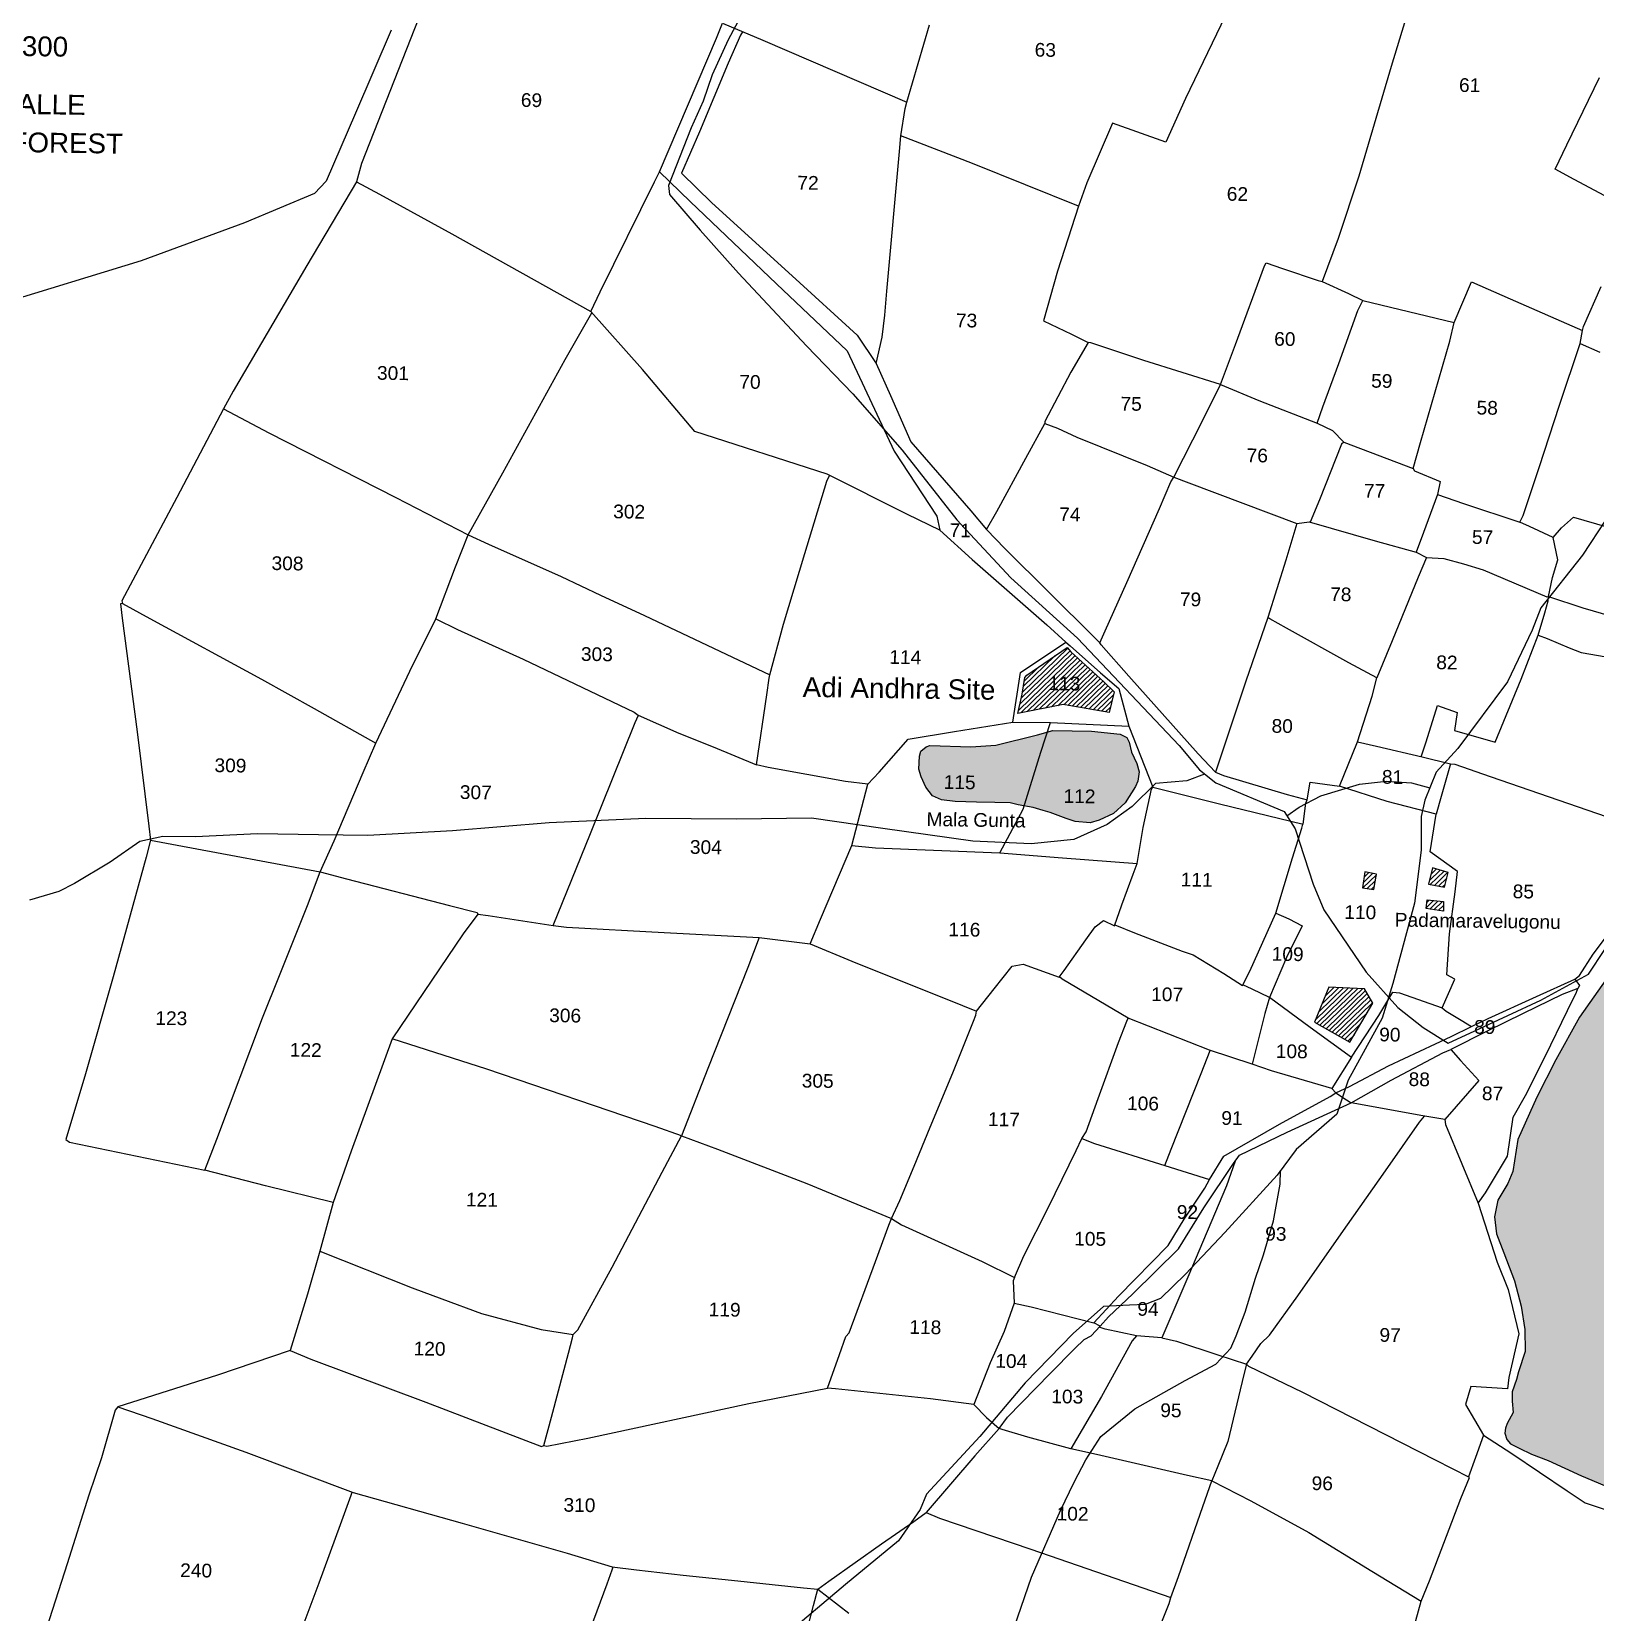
# Model space of a CAD drawing. Header units: inches. Extents: x 341797 to 347342, y 1572885 to 1580736.
# Drawn here: x 343011 to 344159, y 1575723 to 1576884 of the extents above; entities that cross this region are included whole.
import ezdxf

# ---------------------------------------------------------------- set-up
doc = ezdxf.new("R2010")
doc.units = ezdxf.units.IN
doc.header["$MEASUREMENT"] = 0
for name, color, linetype in [('PLAT NOS', 6, 'Continuous'), ('PLATS', 6, 'Continuous'), ('ROADS', 2, 'Continuous'), ('TANKS', 4, 'Continuous'), ('VILLAGES', 1, 'Continuous')]:
    doc.layers.add(name, color=color, linetype=linetype)
doc.styles.get("Standard").update_dxf_attribs({"font": 'arial.ttf'})

msp = doc.modelspace()

# ---------------------------------------------------------------- hatches: boundary and pattern name
at = {"layer": 'TANKS'}
h = msp.add_hatch(dxfattribs=at)
h.set_pattern_fill('DASH', color=256, scale=500, angle=-0.8636, style=0)
h.set_pattern_definition([(359.13639, (339641.336, 1571524.5794), (6.3931623, 6.203283), [6.298938, -6.298938])])
h.paths.add_polyline_path([(344147.4, 1576160.1), (344130.1, 1576128.9), (344116.2, 1576101.3), (344102.1, 1576070.4), (344098.4, 1576046.9), (344094.9, 1576038), (344087.4, 1576025.7), (344085, 1576013.4), (344086.4, 1576000.9), (344091.9, 1575987), (344099.7, 1575966.5), (344104.6, 1575947.9), (344107.4, 1575930.7), (344107.6, 1575914.6), (344102.7, 1575899.6), (344101.1, 1575894), (344097.9, 1575885), (344098, 1575878.2), (344098.7, 1575869.7), (344094.2, 1575861.8), (344093.1, 1575858.4), (344092.7, 1575854.6), (344094, 1575850.1), (344096.8, 1575846.8), (344103.2, 1575843.7), (344112.1, 1575839.1), (344124.4, 1575834.5), (344148.9, 1575823.3), (344165.8, 1575816.1), (344190.3, 1575805.8), (344211, 1575796.1), (344213.3, 1575795.1), (344218.1, 1575792.3), (344221.6, 1575790.9), (344226.4, 1575789.4), (344230.1, 1575789.1), (344234.9, 1575790.2), (344245.1, 1575794.3), (344259, 1575801.1), (344277.8, 1575812.2), (344293.6, 1575820.9), (344312.1, 1575832.1), (344336.4, 1575848.6), (344358.2, 1575864.4), (344389.8, 1575889.8), (344394.1, 1576084.3), (344398.8, 1576184.9), (344380.3, 1576203.4), (344353.4, 1576226.2), (344328.7, 1576238.9), (344310.4, 1576248.2), (344296.9, 1576252), (344284, 1576254.4), (344271.7, 1576255.4), (344259.7, 1576255.6), (344246.9, 1576254.2), (344232.7, 1576251.3), (344212.4, 1576241.5), (344198.3, 1576227.2), (344171.5, 1576194.1)])
h.paths.add_polyline_path([(343818.6, 1576354.6), (343816.9, 1576362.1), (343815, 1576365.5), (343810.2, 1576367.9), (343789.2, 1576370.1), (343760.8, 1576370.5), (343756.8, 1576369.4), (343752.1, 1576354.8), (343739.8, 1576315.3), (343746.3, 1576314.1), (343753.8, 1576311.8), (343758.8, 1576310.3), (343770.7, 1576306.1), (343777.2, 1576303.7), (343788.3, 1576302.8), (343794.8, 1576304.7), (343805.3, 1576309.6), (343813.8, 1576317.4), (343821.5, 1576329.4), (343823.3, 1576333.4), (343824.2, 1576340.2), (343822.4, 1576346.4)])
h.paths.add_polyline_path([(343752.1, 1576354.8), (343756.8, 1576369.4), (343749.6, 1576367.4), (343718.9, 1576359.9), (343700.5, 1576358.7), (343670.6, 1576359.6), (343667.8, 1576358.5), (343663.8, 1576355.4), (343662.8, 1576351.7), (343662.4, 1576342.3), (343664.1, 1576336.6), (343667.6, 1576328.9), (343672.5, 1576322.6), (343679, 1576319.7), (343689.1, 1576318.5), (343704.7, 1576317.9), (343718.2, 1576317.8), (343729.5, 1576317.4), (343735.4, 1576316.1), (343739.8, 1576315.3)])
h.paths.add_polyline_path([(344180.3, 1575995), (344337.1, 1575992.6), (344337.4, 1576017.8), (344180.6, 1576020.2)], flags=24)
h.paths.add_polyline_path([(344270.5, 1576021), (344291.3, 1576020.7), (344291.5, 1576036.1), (344270.7, 1576036.4)], flags=24)
h.paths.add_polyline_path([(343766, 1576315), (343794.5, 1576314.6), (343794.7, 1576329.8), (343766.2, 1576330.2)], flags=24)
h.paths.add_polyline_path([(343678, 1576325.1), (343706.6, 1576324.7), (343706.9, 1576340.1), (343678.3, 1576340.5)], flags=24)
at = {"layer": 'VILLAGES'}
h = msp.add_hatch(dxfattribs=at)
h.set_pattern_fill('ANSI31', color=256, scale=200, angle=-0.8636, style=0)
h.set_pattern_definition([(44.136387, (339641.3358, 1571524.5794), (-1.7545534, 1.8082594), [])])
h.paths.add_polyline_path([(343995.7, 1576170.3), (343989.7, 1576180.9), (343978.7, 1576181.5), (343963.5, 1576182.2), (343953, 1576156.4), (343978.9, 1576141.7)])
h.paths.add_polyline_path([(343998.4, 1576265.2), (343989.9, 1576266.9), (343988, 1576255.2), (343996.5, 1576253.8)])
h.paths.add_polyline_path([(344051.1, 1576266.4), (344039.5, 1576269.8), (344036.6, 1576257.7), (344048.2, 1576255.5)])
h.paths.add_polyline_path([(344047.5, 1576245), (344035.7, 1576246.2), (344034.9, 1576239.9), (344047.5, 1576237.9)])
h.paths.add_polyline_path([(343805.8, 1576399.1), (343798.3, 1576406.4), (343774, 1576428.5), (343771.2, 1576431.6), (343741.8, 1576411.3), (343740.3, 1576409.6), (343738.4, 1576397.3), (343735.2, 1576383.2), (343768.4, 1576389.6), (343802.2, 1576383.8)])
h.paths.add_polyline_path([(343754.9, 1576397.5), (343786.5, 1576397), (343786.7, 1576412.8), (343755.1, 1576413.2)], flags=24)

# ---------------------------------------------------------------- linework, layer by layer
at = {"layer": 'PLATS', "color": 0}
for p, q in [((343321, 1576959.2), (343253.4, 1576786.9)), ((343900.3, 1576922), (343858.2, 1576834.7)), ((344019.7, 1576892.7), (344009.2, 1576858.2)), ((343472, 1576780.9), (343513.9, 1576879.1)), ((343513.9, 1576879.1), (343518.3, 1576890)), ((343518.3, 1576890), (343547.8, 1576877.5)), ((343531.4, 1576881.1), (343522.4, 1576860.6)), ((343533.1, 1576883.7), (343531.4, 1576881.1)), ((343653.7, 1576832), (343670.3, 1576888.7)), ((343547.8, 1576877.5), (343653.7, 1576832)), ((343522.4, 1576860.6), (343501.4, 1576810.2)), ((344009.2, 1576858.2), (343985.4, 1576777.6)), ((344138.1, 1576800.7), (344162, 1576850.2)), ((343858.2, 1576834.7), (343843.8, 1576802.6)), ((343649.1, 1576807.4), (343652.4, 1576827.4)), ((343652.4, 1576827.4), (343653.7, 1576832)), ((343501.4, 1576810.2), (343488.2, 1576779.8)), ((343804.6, 1576816.5), (343785.7, 1576772.7)), ((343843.8, 1576802.6), (343804.6, 1576816.5)), ((343648.2, 1576795.9), (343649.1, 1576807.4)), ((343701.8, 1576787), (343649.1, 1576807.4)), ((344129.6, 1576782.9), (344138.1, 1576800.7)), ((343253.4, 1576786.9), (343249.7, 1576773.4)), ((343638.9, 1576693.2), (343648.2, 1576795.9)), ((343779.7, 1576755.7), (343701.8, 1576787)), ((343468.5, 1576773.5), (343472, 1576780.9)), ((343472, 1576780.9), (343494.5, 1576759.1)), ((343488.2, 1576779.8), (343510.4, 1576758)), ((343985.4, 1576777.6), (343970.3, 1576731.9)), ((344143.6, 1576775.2), (344129.6, 1576782.9)), ((344188.3, 1576751.2), (344143.6, 1576775.2)), ((343249.7, 1576773.4), (343213.2, 1576712)), ((343249.7, 1576773.4), (343266.4, 1576764.5)), ((343266.4, 1576764.5), (343319.7, 1576735.3)), ((343428.6, 1576692.7), (343468.5, 1576773.5)), ((343785.7, 1576772.7), (343779.7, 1576755.7)), ((343494.5, 1576759.1), (343557.9, 1576698.5)), ((343510.4, 1576758), (343569.5, 1576704.4)), ((343779.7, 1576755.7), (343764.3, 1576707.9)), ((343319.7, 1576735.3), (343421.6, 1576678.4)), ((343970.3, 1576731.9), (343958.5, 1576700.4)), ((343213.2, 1576712), (343159.2, 1576619.8)), ((343764.3, 1576707.9), (343753.9, 1576671.4)), ((343895, 1576654.1), (343916.2, 1576711.9)), ((343916.2, 1576711.9), (343917.4, 1576714.1)), ((343917.4, 1576714.1), (343929.3, 1576709.9)), ((343929.3, 1576709.9), (343955.5, 1576701)), ((343557.9, 1576698.5), (343609.8, 1576649.4)), ((343569.5, 1576704.4), (343617.1, 1576660.8)), ((343955.5, 1576701), (343958.5, 1576700.4)), ((343958.5, 1576700.4), (343977.8, 1576691.5)), ((344055.5, 1576670.2), (344068.2, 1576700)), ((344068.2, 1576700), (344096.4, 1576687.5)), ((344150.4, 1576667.4), (344163.3, 1576696.6)), ((343421.6, 1576678.4), (343428.6, 1576692.7)), ((343637.4, 1576675.7), (343638.9, 1576693.2)), ((343977.8, 1576691.5), (343988.3, 1576686.4)), ((343984.7, 1576679), (343988.3, 1576686.4)), ((343988.3, 1576686.4), (344055.5, 1576670.2)), ((344096.4, 1576687.5), (344149.6, 1576664.3)), ((343402.9, 1576643), (343421.3, 1576675.5)), ((343421.3, 1576675.5), (343422.5, 1576677.4)), ((343459.5, 1576635.7), (343421.6, 1576678.4)), ((343635.5, 1576659.4), (343637.4, 1576675.7)), ((343753.9, 1576671.4), (343774.5, 1576661.7)), ((343970.8, 1576640.1), (343984.7, 1576679)), ((344052.2, 1576656.6), (344055.5, 1576670.2)), ((343617.1, 1576660.8), (343631.1, 1576640.2)), ((343631.1, 1576640.2), (343635.5, 1576659.4)), ((343774.5, 1576661.7), (343786.8, 1576655.6)), ((344147.9, 1576654.8), (344149.6, 1576664.3)), ((344149.6, 1576664.3), (344150.4, 1576667.4)), ((343609.8, 1576649.4), (343644.4, 1576575.8)), ((343786.8, 1576655.6), (343774.1, 1576633.7)), ((343788.6, 1576655.2), (343786.8, 1576655.6)), ((343827.5, 1576642.3), (343788.6, 1576655.2)), ((343883.8, 1576624.6), (343895, 1576654.1)), ((344030.7, 1576582.1), (344052.2, 1576656.6)), ((344132.8, 1576609.4), (344147.9, 1576654.8)), ((344147.9, 1576654.8), (344162.4, 1576648.5)), ((343357, 1576559.9), (343402.9, 1576643)), ((343498, 1576590.1), (343459.5, 1576635.7)), ((343631.1, 1576640.2), (343641.7, 1576616.7)), ((343883.8, 1576624.6), (343827.5, 1576642.3)), ((343959, 1576608.4), (343970.8, 1576640.1)), ((343774.1, 1576633.7), (343755, 1576597.6)), ((343870.7, 1576598.1), (343883.8, 1576624.6)), ((343883.8, 1576624.6), (343912, 1576613)), ((343159.2, 1576619.8), (343152.1, 1576606.7)), ((343641.7, 1576616.7), (343656.5, 1576582.5)), ((343912, 1576613), (343954.9, 1576596.3)), ((343152.1, 1576606.7), (343117.7, 1576541.8)), ((343152.1, 1576606.7), (343185.2, 1576589.2)), ((343954.9, 1576596.3), (343959, 1576608.4)), ((344117.8, 1576563.8), (344132.8, 1576609.4)), ((343185.2, 1576589.2), (343278.4, 1576541.8)), ((343595.2, 1576558.8), (343498, 1576590.1)), ((343740.9, 1576570.7), (343754.8, 1576596)), ((343755, 1576597.6), (343754.8, 1576596)), ((343754.8, 1576596), (343764.3, 1576592.7)), ((343764.3, 1576592.7), (343778.5, 1576585.9)), ((343849.5, 1576556.7), (343870.7, 1576598.1)), ((343954.9, 1576596.3), (343966.2, 1576591)), ((343966.2, 1576591), (343974.4, 1576582.3)), ((343656.5, 1576582.5), (343700.6, 1576531.8)), ((343778.5, 1576585.9), (343830, 1576565.2)), ((343972.8, 1576580.9), (343956.5, 1576539.9)), ((343974.4, 1576582.3), (343972.8, 1576580.9)), ((343974.4, 1576582.3), (344025.2, 1576563.1)), ((344025.2, 1576563.1), (344030.7, 1576582.1)), ((343644.4, 1576575.8), (343675.7, 1576528)), ((343719.7, 1576531.5), (343740.9, 1576570.7)), ((343331.7, 1576514.3), (343357, 1576559.9)), ((343594.9, 1576553.8), (343596.9, 1576557.9)), ((343654, 1576529.3), (343595.2, 1576558.8)), ((343830, 1576565.2), (343849.5, 1576556.7)), ((343847.4, 1576553.1), (343849.5, 1576556.7)), ((343849.5, 1576556.7), (343860.7, 1576552.4)), ((344025.2, 1576563.1), (344026.4, 1576561.2)), ((344026.4, 1576561.2), (344045.2, 1576553.4)), ((344106, 1576528.5), (344117.8, 1576563.8)), ((343578.8, 1576500.5), (343594.9, 1576553.8)), ((343839, 1576533.6), (343847.4, 1576553.1)), ((343860.7, 1576552.4), (343940, 1576522.5)), ((344043.2, 1576544), (344032.9, 1576515.9)), ((344045.2, 1576553.4), (344043.2, 1576544)), ((344043.2, 1576544), (344062.3, 1576537.2)), ((343117.7, 1576541.8), (343077.4, 1576465.8)), ((343278.4, 1576541.8), (343331.7, 1576514.3)), ((343700.6, 1576531.8), (343712.2, 1576518.3)), ((343712.2, 1576518.3), (343719.7, 1576531.5)), ((343815, 1576479.2), (343839, 1576533.6)), ((343956.5, 1576539.9), (343949.6, 1576523.6)), ((344062.3, 1576537.2), (344103.6, 1576523.6)), ((343677.9, 1576517.8), (343654, 1576529.3)), ((343675.7, 1576528), (343677.9, 1576517.8)), ((343940, 1576522.5), (343931.9, 1576495.6)), ((343940, 1576522.5), (343949, 1576523.8)), ((343949, 1576523.8), (343997.3, 1576510)), ((344103.6, 1576523.6), (344106, 1576528.5)), ((344110.8, 1576520.3), (344103.6, 1576523.6)), ((344128.2, 1576512.3), (344110.8, 1576520.3)), ((344128.2, 1576512.3), (344134.2, 1576519.4)), ((344134.2, 1576519.4), (344143, 1576527.3)), ((344143, 1576527.3), (344191.4, 1576513.2)), ((343322.4, 1576490.9), (343331.7, 1576514.3)), ((343331.7, 1576514.3), (343346.5, 1576507.4)), ((343677.9, 1576517.8), (343701.5, 1576496.1)), ((343712.2, 1576518.3), (343725.6, 1576504.2)), ((343997.3, 1576510), (344027.4, 1576501.5)), ((344032.9, 1576515.9), (344027.4, 1576501.5)), ((344131.4, 1576495.9), (344128.2, 1576512.3)), ((343346.5, 1576507.4), (343399.9, 1576483.6)), ((343563.1, 1576448.7), (343578.8, 1576500.5)), ((343701.5, 1576496.1), (343756.4, 1576448.3)), ((343725.6, 1576504.2), (343791.1, 1576439.1)), ((344027.4, 1576501.5), (344035, 1576497.7)), ((344035, 1576497.7), (344029, 1576483.3)), ((344035, 1576497.7), (344047.8, 1576497)), ((344047.8, 1576497), (344062.2, 1576493)), ((343307.9, 1576452.7), (343322.4, 1576490.9)), ((343931.9, 1576495.6), (343918.6, 1576453.5)), ((344062.2, 1576493), (344076.7, 1576488.6)), ((344076.7, 1576488.6), (344123.4, 1576468.8)), ((344127.6, 1576482.9), (344131.4, 1576495.9)), ((343399.9, 1576483.6), (343428.8, 1576470)), ((343799.2, 1576443.8), (343815, 1576479.2)), ((344029, 1576483.3), (344009.8, 1576436.5)), ((344124.7, 1576468.9), (344127.6, 1576482.9)), ((343077.8, 1576463.9), (343076.4, 1576463.7)), ((343076.4, 1576463.7), (343077.6, 1576453)), ((343077.4, 1576465.8), (343077.8, 1576463.9)), ((343077.8, 1576463.9), (343098, 1576452.9)), ((343428.8, 1576470), (343461.1, 1576455)), ((344122, 1576457.1), (344124.3, 1576465.9)), ((344123.4, 1576468.8), (344124.7, 1576468.9)), ((344124.3, 1576465.9), (344124.7, 1576468.9)), ((344124.7, 1576468.9), (344149.8, 1576460.7)), ((343077.6, 1576453), (343088.7, 1576369.7)), ((343098, 1576452.9), (343179.9, 1576408.2)), ((343288.8, 1576414.1), (343307.9, 1576452.7)), ((343307.9, 1576452.7), (343323.7, 1576444.9)), ((343461.1, 1576455), (343553, 1576411.6)), ((343918.6, 1576453.5), (343902.4, 1576406.8)), ((343920.1, 1576452.7), (343918.6, 1576453.5)), ((343932.3, 1576445.8), (343920.1, 1576452.7)), ((344117.1, 1576440.7), (344122, 1576457.1)), ((344149.8, 1576460.7), (344199.4, 1576446.3)), ((343323.7, 1576444.9), (343372, 1576422.9)), ((343553, 1576411.6), (343563.1, 1576448.7)), ((343756.4, 1576448.3), (343770.4, 1576435.6)), ((343791.1, 1576439.1), (343795.2, 1576435.1)), ((343795.2, 1576435.1), (343799.2, 1576443.8)), ((343978.1, 1576420.4), (343932.3, 1576445.8)), ((344104.6, 1576408.3), (344117.1, 1576440.7)), ((344117.1, 1576440.7), (344123.6, 1576438.2)), ((344123.6, 1576438.2), (344139.8, 1576431.4)), ((343737, 1576413.3), (343770.4, 1576435.6)), ((343770.4, 1576435.6), (343773.5, 1576432.7)), ((343773.5, 1576432.7), (343795.8, 1576413)), ((343796.3, 1576433.5), (343795.2, 1576435.1)), ((343816.7, 1576410.5), (343796.3, 1576433.5)), ((344009.8, 1576436.5), (343998.7, 1576409.2)), ((344139.8, 1576431.4), (344148.7, 1576428)), ((344148.7, 1576428), (344167, 1576424.8)), ((343372, 1576422.9), (343453.4, 1576384.2)), ((343998.7, 1576409.2), (343978.1, 1576420.4)), ((343179.9, 1576408.2), (343218.5, 1576386.7)), ((343270.1, 1576374.8), (343288.8, 1576414.1)), ((343550.8, 1576396.9), (343552.6, 1576409)), ((343552.6, 1576409), (343553, 1576411.6)), ((343731.5, 1576376.7), (343737, 1576413.3)), ((343795.8, 1576413), (343809.2, 1576401.4)), ((343867.6, 1576353.5), (343816.7, 1576410.5)), ((343902.4, 1576406.8), (343880.1, 1576340)), ((343995.3, 1576395.9), (343998.7, 1576409.2)), ((344085.6, 1576362.1), (344104.6, 1576408.3)), ((343543.2, 1576345.4), (343550.8, 1576396.9)), ((343809.2, 1576401.4), (343816.5, 1576373.8)), ((343984.5, 1576362.4), (343995.3, 1576395.9)), ((343218.5, 1576386.7), (343263.8, 1576361.2)), ((343453.4, 1576384.2), (343456.4, 1576381.9)), ((343454.3, 1576376.6), (343456.7, 1576381.9)), ((343456.4, 1576381.9), (343486.2, 1576368.7)), ((344034.8, 1576362.3), (344043.2, 1576388.9)), ((344043.2, 1576388.9), (344057.5, 1576383.8)), ((344057.5, 1576383.8), (344055.6, 1576370.6)), ((343088.7, 1576369.7), (343097.2, 1576300.4)), ((343263.8, 1576361.2), (343270.1, 1576374.8)), ((343421.5, 1576295.1), (343454.3, 1576376.6)), ((343486.2, 1576368.7), (343511.4, 1576358.6)), ((343654.5, 1576364.2), (343688.6, 1576369.9)), ((343688.6, 1576369.9), (343731.5, 1576376.7)), ((343731.5, 1576376.7), (343759.2, 1576376.6)), ((343752.1, 1576354.8), (343759.2, 1576376.6)), ((343759.2, 1576376.6), (343816.5, 1576373.8)), ((343816.5, 1576373.8), (343834.1, 1576329)), ((344055.6, 1576370.6), (344085.6, 1576362.1)), ((343254.5, 1576339.7), (343263.8, 1576361.2)), ((343511.4, 1576358.6), (343543.2, 1576345.4)), ((343633.2, 1576340.1), (343654.5, 1576364.2)), ((343971.2, 1576329.8), (343984.5, 1576362.4)), ((343984.5, 1576362.4), (343998.5, 1576359)), ((343998.5, 1576359), (344031.9, 1576351.2)), ((344031.1, 1576351.4), (344034.8, 1576362.3)), ((343551.8, 1576343.4), (343543.2, 1576345.4)), ((343739.1, 1576312.9), (343752.1, 1576354.8)), ((343880.1, 1576340), (343867.6, 1576353.5)), ((344031.9, 1576351.2), (344052.8, 1576346.2)), ((344052.8, 1576346.2), (344045.8, 1576322.2)), ((344052.8, 1576346.2), (344055.8, 1576346)), ((344055.8, 1576346), (344081.8, 1576336.8)), ((343233.3, 1576289.6), (343254.5, 1576339.7)), ((343608.7, 1576333.2), (343551.8, 1576343.4)), ((343624.9, 1576331.1), (343633.2, 1576340.1)), ((343880.1, 1576340), (343886.1, 1576337.5)), ((343886.1, 1576337.5), (343932.8, 1576323.6)), ((344081.8, 1576336.8), (344167.6, 1576307.3)), ((343624.9, 1576331.1), (343608.7, 1576333.2)), ((343613.2, 1576286.2), (343624.9, 1576331.1)), ((343827.1, 1576299.4), (343833.3, 1576327.5)), ((343833.3, 1576327.5), (343834.1, 1576329)), ((343834.1, 1576329), (343883.2, 1576316.8)), ((343932.8, 1576323.6), (343947.4, 1576319.6)), ((343947.4, 1576319.6), (343949.7, 1576332.7)), ((343949.7, 1576332.7), (343971.2, 1576329.8)), ((344006.3, 1576318.5), (343971.2, 1576329.8)), ((344045.8, 1576322.2), (344042.1, 1576309.1)), ((343721.9, 1576280.8), (343739.1, 1576312.9)), ((343883.2, 1576316.8), (343944.5, 1576301.8)), ((343944.5, 1576301.8), (343946.5, 1576317.2)), ((343946.5, 1576317.2), (343947.4, 1576319.6)), ((344042.1, 1576309.1), (344006.3, 1576318.5)), ((343097.2, 1576300.4), (343098.5, 1576290)), ((343822.7, 1576273), (343827.1, 1576299.4)), ((343936.7, 1576277.2), (343943.7, 1576299)), ((343943.7, 1576299), (343944.4, 1576301.9)), ((344037.9, 1576281.5), (344042.1, 1576309.1)), ((343098.5, 1576290), (343095.3, 1576277.5)), ((343098.5, 1576290), (343117.9, 1576286.3)), ((343223, 1576266.8), (343233.3, 1576289.6)), ((343393.9, 1576227.4), (343421.5, 1576295.1)), ((343095.3, 1576277.5), (343070.9, 1576189.7)), ((343117.9, 1576286.3), (343223, 1576266.8)), ((343590.3, 1576232.1), (343613.2, 1576286.2)), ((343613.2, 1576286.2), (343630.5, 1576284.5)), ((343630.5, 1576284.5), (343721.9, 1576280.8)), ((343721.9, 1576280.8), (343767.8, 1576277)), ((343767.8, 1576277), (343822.7, 1576273)), ((343924.4, 1576236.6), (343936.7, 1576277.2)), ((344057.8, 1576267.1), (344037.9, 1576281.5)), ((343213.7, 1576242.2), (343223, 1576266.8)), ((343223, 1576266.8), (343242.4, 1576261.7)), ((343811.5, 1576242.7), (343819.7, 1576265.1)), ((343819.7, 1576265.1), (343822.7, 1576273)), ((344056.1, 1576252.1), (344057.8, 1576267.1)), ((343242.4, 1576261.7), (343318, 1576242)), ((343193, 1576190.8), (343213.7, 1576242.2)), ((343318, 1576242), (343338.1, 1576237)), ((343806.1, 1576227.1), (343811.5, 1576242.7)), ((344052.1, 1576221.2), (344056.1, 1576252.1)), ((343338.6, 1576235.8), (343327.9, 1576221.4)), ((343338.1, 1576237), (343338.6, 1576235.8)), ((343338.6, 1576235.8), (343346.3, 1576234.8)), ((343346.3, 1576234.8), (343393.9, 1576227.4)), ((343582.7, 1576214), (343590.3, 1576232.1)), ((343791.9, 1576226.4), (343797.9, 1576231.2)), ((343797.9, 1576231.2), (343806.1, 1576227.1)), ((343905.4, 1576193.8), (343924.4, 1576236.6)), ((343924.4, 1576236.6), (343934, 1576232.3)), ((343934, 1576232.3), (343943.8, 1576227.1)), ((343327.9, 1576221.4), (343275.8, 1576144.2)), ((343393.9, 1576227.4), (343403.8, 1576226.3)), ((343403.8, 1576226.3), (343475.4, 1576222.4)), ((343475.4, 1576222.4), (343545.3, 1576218.6)), ((343545.3, 1576218.6), (343536.9, 1576196.6)), ((343545.3, 1576218.6), (343582.7, 1576214)), ((343785, 1576216.9), (343791.9, 1576226.4)), ((343806.3, 1576227.8), (343820.8, 1576222)), ((343820.8, 1576222), (343855.8, 1576208.6)), ((343943.8, 1576227.1), (343932.4, 1576203.9)), ((344049.9, 1576191.3), (344052.1, 1576221.2)), ((344157.4, 1576206.3), (344169.4, 1576222.2)), ((343582.7, 1576214), (343613.3, 1576201.3)), ((343769, 1576194.3), (343785, 1576216.9)), ((343855.8, 1576208.6), (343863.7, 1576205.8)), ((343863.7, 1576205.8), (343886.2, 1576192.1)), ((344147.4, 1576190.8), (344157.4, 1576206.3)), ((343536.9, 1576196.6), (343507.6, 1576122.5)), ((343613.3, 1576201.3), (343694.5, 1576168.7)), ((343717.7, 1576180.9), (343731, 1576197.5)), ((343731, 1576197.5), (343739.1, 1576199.1)), ((343739.1, 1576199.1), (343765.5, 1576189.5)), ((343765.5, 1576189.5), (343769, 1576194.3)), ((343932.4, 1576203.9), (343919.9, 1576174.5)), ((343070.9, 1576189.7), (343050.7, 1576118.6)), ((343180.7, 1576159.7), (343193, 1576190.8)), ((343767.7, 1576188.1), (343765.6, 1576189.7)), ((343816.2, 1576159.4), (343767.7, 1576188.1)), ((343886.2, 1576192.1), (343900, 1576183.3)), ((343900, 1576183.3), (343905.4, 1576193.8)), ((343907, 1576180.6), (343900.3, 1576183.8)), ((344046.6, 1576167), (344055.9, 1576187.9)), ((344055.9, 1576187.9), (344049.9, 1576191.3)), ((344115.8, 1576175.3), (344144, 1576188.1)), ((344144, 1576188.1), (344147.4, 1576190.8)), ((344144, 1576188.1), (344147.4, 1576183.3)), ((344147.4, 1576183.3), (344146.2, 1576181.2)), ((343704.7, 1576164.5), (343717.7, 1576180.9)), ((343919.9, 1576174.5), (343907, 1576180.6)), ((343919.9, 1576174.5), (343916.3, 1576162.7)), ((343919.9, 1576174.7), (343949.6, 1576152.7)), ((344000.1, 1576161.4), (344010.5, 1576178.5)), ((344010.5, 1576178.5), (344015.2, 1576178)), ((344015.2, 1576178), (344046.6, 1576167)), ((344080.3, 1576159.1), (344115.8, 1576175.3)), ((344134.6, 1576176.8), (344106.1, 1576162.8)), ((344146.2, 1576181.2), (344134.6, 1576176.8)), ((344138.7, 1576164.9), (344145.3, 1576178.5)), ((344145.3, 1576178.5), (344146.2, 1576181.2)), ((343147.2, 1576070.5), (343180.7, 1576159.7)), ((343694.5, 1576168.7), (343704.7, 1576164.5)), ((343702.6, 1576157.2), (343704.3, 1576161.5)), ((343704.3, 1576161.5), (343704.7, 1576164.5)), ((343815.1, 1576157.2), (343816.2, 1576159.4)), ((343875.8, 1576135.8), (343816.2, 1576159.4)), ((343916.3, 1576162.7), (343907, 1576125.5)), ((343980.1, 1576130.7), (344000.1, 1576161.4)), ((344046.6, 1576167), (344049.5, 1576164.5)), ((344049.5, 1576164.5), (344060.6, 1576157.9)), ((344106.1, 1576162.8), (344079.6, 1576149.8)), ((344122.1, 1576131.3), (344138.7, 1576164.9)), ((343687.4, 1576119.3), (343702.6, 1576157.2)), ((343809.1, 1576141.5), (343815.1, 1576157.2)), ((343949.6, 1576152.7), (343980.1, 1576130.7)), ((344079.6, 1576149.8), (344052.9, 1576136.4)), ((344053.3, 1576145.9), (344068.1, 1576153.2)), ((344060.6, 1576157.9), (344068.1, 1576153.2)), ((344068.1, 1576153.2), (344080.3, 1576159.1)), ((343275.8, 1576144.2), (343245.6, 1576061.6)), ((343345.2, 1576122), (343275.8, 1576144.2)), ((343794, 1576100.3), (343809.1, 1576141.5)), ((344007.1, 1576124.3), (344053.3, 1576145.9)), ((344047, 1576133.8), (344052.9, 1576136.4)), ((344052.9, 1576136.4), (344060, 1576128.4)), ((343869.7, 1576118.7), (343876.3, 1576135.6)), ((343907, 1576125.5), (343875.8, 1576135.8)), ((343921.3, 1576120.7), (343907, 1576125.5)), ((343980.1, 1576130.7), (343965.5, 1576107.7)), ((344009.2, 1576113.9), (344047, 1576133.8)), ((344060, 1576128.4), (344073.4, 1576113.5)), ((344107.7, 1576102.7), (344122.1, 1576131.3)), ((343050.7, 1576118.6), (343036.3, 1576070.2)), ((343468.9, 1576079.9), (343345.2, 1576122)), ((343507.6, 1576122.5), (343488.2, 1576072.9)), ((343670.7, 1576079.3), (343687.4, 1576119.3)), ((343847.7, 1576063.2), (343869.7, 1576118.7)), ((343965.5, 1576107.7), (343921.3, 1576120.7)), ((343978.5, 1576109.3), (344007.1, 1576124.3)), ((343979.8, 1576097.2), (344009.2, 1576113.9)), ((344073.4, 1576113.5), (344048.6, 1576084.9)), ((343927.1, 1576081.6), (343964.5, 1576101.9)), ((343964.5, 1576101.9), (343968.6, 1576104.6)), ((343965.5, 1576107.7), (343968.6, 1576104.6)), ((343968.6, 1576104.6), (343978.5, 1576109.3)), ((343968.6, 1576104.6), (343976.4, 1576099.4)), ((344098.7, 1576086.6), (344107.7, 1576102.7)), ((343785.2, 1576076), (343794, 1576100.3)), ((343932.7, 1576075.6), (343973.9, 1576094.6)), ((343973.9, 1576094.6), (343979.8, 1576097.2)), ((343976.4, 1576099.4), (343979.8, 1576097.2)), ((344032.3, 1576087.6), (343979.8, 1576097.2)), ((343488.2, 1576072.9), (343468.9, 1576079.9)), ((343659.1, 1576050.8), (343670.7, 1576079.3)), ((343886.4, 1576058.1), (343927.1, 1576081.6)), ((344004.9, 1576047.3), (344030, 1576082.9)), ((344030, 1576082.9), (344033.6, 1576087.4)), ((344048.6, 1576084.9), (344032.3, 1576087.6)), ((344048.6, 1576084.9), (344049.1, 1576081.3)), ((344049.1, 1576081.3), (344073, 1576023.5)), ((344094.5, 1576058), (344098.7, 1576086.6)), ((343036.3, 1576070.2), (343038.9, 1576068.4)), ((343038.9, 1576068.4), (343138.3, 1576047.7)), ((343138.3, 1576047.7), (343147.2, 1576070.5)), ((343474, 1576046.3), (343488.2, 1576072.9)), ((343488.2, 1576072.9), (343514.7, 1576063.3)), ((343777.9, 1576062.3), (343782.2, 1576071)), ((343782.2, 1576071), (343785.2, 1576076)), ((343782.2, 1576071), (343791.4, 1576067.4)), ((343791.4, 1576067.4), (343843.1, 1576051.2)), ((343897.9, 1576058.7), (343932.7, 1576075.6)), ((343245.6, 1576061.6), (343232.5, 1576023.9)), ((343514.7, 1576063.3), (343580.2, 1576037.9)), ((343757.4, 1576020.2), (343777.9, 1576062.3)), ((343843.1, 1576051.2), (343847.7, 1576063.2)), ((343875.8, 1576041), (343886.4, 1576058.1)), ((343893.3, 1576052.6), (343897.9, 1576058.7)), ((344078.5, 1576031), (344094.5, 1576058)), ((343182.9, 1576036.2), (343138.3, 1576047.7)), ((343437.4, 1575976.6), (343474, 1576046.3)), ((343648.5, 1576025.4), (343659.1, 1576050.8)), ((343843.1, 1576051.2), (343875.8, 1576041)), ((343871.7, 1576020), (343893.3, 1576052.6)), ((343894.6, 1576054.4), (343888.2, 1576036.3)), ((343972.5, 1576001.1), (344004.9, 1576047.3)), ((343232.5, 1576023.9), (343182.9, 1576036.2)), ((343580.2, 1576037.9), (343642.3, 1576012.3)), ((343857.3, 1576011.7), (343872.3, 1576034.6)), ((343888.2, 1576036.3), (343859.8, 1575969.1)), ((343872.3, 1576034.6), (343875.8, 1576041)), ((343232.5, 1576023.9), (343222.6, 1575988.2)), ((343642.3, 1576012.3), (343648.5, 1576025.4)), ((343739.4, 1575984.8), (343757.4, 1576020.2)), ((344073, 1576023.5), (344078.5, 1576031)), ((344073, 1576023.5), (344087, 1575980.3)), ((343640.4, 1576007.4), (343642.3, 1576012.3)), ((343642.3, 1576012.3), (343649.8, 1576007.7)), ((343845.5, 1575992.4), (343857.3, 1576011.7)), ((343853.1, 1575989.9), (343871.7, 1576020)), ((343630.6, 1575980.8), (343640.4, 1576007.4)), ((343649.8, 1576007.7), (343708.8, 1575980.6)), ((343940.7, 1575955.6), (343972.5, 1576001.1)), ((343222.6, 1575988.2), (343213.7, 1575956.7)), ((343222.6, 1575988.2), (343290.5, 1575961.4)), ((343809.1, 1575955.2), (343845.5, 1575992.4)), ((343819.4, 1575957), (343853.1, 1575989.9)), ((343412.1, 1575930.6), (343437.4, 1575976.6)), ((343611.3, 1575928.4), (343630.6, 1575980.8)), ((343708.8, 1575980.6), (343732.6, 1575969)), ((343732.6, 1575969), (343739.4, 1575984.8)), ((344087, 1575980.3), (344095.1, 1575960.1)), ((343732.6, 1575969), (343731.7, 1575966.4)), ((343731.7, 1575966.4), (343732.5, 1575950)), ((343859.8, 1575969.1), (343840.7, 1575924.6)), ((343213.7, 1575956.7), (343201, 1575915.4)), ((343290.5, 1575961.4), (343312.2, 1575953.3)), ((343312.2, 1575953.3), (343341.4, 1575942.5)), ((343791, 1575935.7), (343809.1, 1575955.2)), ((343801.7, 1575940), (343819.4, 1575957)), ((343919.8, 1575926.6), (343940.7, 1575955.6)), ((344095.1, 1575960.1), (344102.9, 1575927.5)), ((343341.4, 1575942.5), (343385.3, 1575930.8)), ((343732.5, 1575950), (343725.1, 1575929.3)), ((343732.5, 1575950), (343744.9, 1575947.4)), ((343744.9, 1575947.4), (343791, 1575935.7)), ((343795.5, 1575933.2), (343801.7, 1575940)), ((343385.3, 1575930.8), (343408.6, 1575927.2)), ((343408.3, 1575924.6), (343408.6, 1575927.2)), ((343408.6, 1575927.2), (343412.1, 1575930.6)), ((343608.9, 1575925.6), (343611.3, 1575928.4)), ((343725.1, 1575929.3), (343714.9, 1575906.2)), ((343788.9, 1575926.1), (343795.5, 1575933.2)), ((343795.5, 1575933.2), (343791, 1575935.7)), ((343799.3, 1575931.1), (343794.7, 1575932.4)), ((343822.3, 1575926.1), (343799.3, 1575931.1)), ((344102.9, 1575927.5), (344095.5, 1575895.6)), ((343405.2, 1575913.4), (343408.3, 1575924.6)), ((343604.1, 1575912.3), (343608.9, 1575925.6)), ((343758.9, 1575898.4), (343777, 1575916.9)), ((343777, 1575916.9), (343783.7, 1575923.3)), ((343783.7, 1575923.3), (343788.9, 1575926.1)), ((343819, 1575922.4), (343796.5, 1575881.6)), ((343822.3, 1575926.1), (343819, 1575922.4)), ((343840.7, 1575924.6), (343822.3, 1575926.1)), ((343840.7, 1575924.6), (343851.5, 1575922.3)), ((343851.5, 1575922.3), (343881.8, 1575912.1)), ((343907, 1575911.1), (343913.4, 1575920.4)), ((343913.4, 1575920.4), (343919.8, 1575926.6)), ((343201, 1575915.4), (343147.7, 1575897.2)), ((343201, 1575915.4), (343216, 1575908.9)), ((343216, 1575908.9), (343300.6, 1575877.5)), ((343398, 1575885.8), (343405.2, 1575913.4)), ((343595.3, 1575887.7), (343604.1, 1575912.3)), ((343714.9, 1575906.2), (343702.7, 1575875.8)), ((343881.8, 1575912.1), (343902.9, 1575905.2)), ((343902.9, 1575905.2), (343900.9, 1575897.8)), ((343902.9, 1575905.2), (343907, 1575911.1)), ((343904.7, 1575903.7), (343902.9, 1575905.2)), ((343147.7, 1575897.2), (343074.5, 1575873.9)), ((343727.5, 1575866.3), (343758.9, 1575898.4)), ((343900.9, 1575897.8), (343889.3, 1575848.4)), ((343944.3, 1575884.4), (343904.7, 1575903.7)), ((344095.5, 1575895.6), (344094.5, 1575887.1)), ((343392.8, 1575866.5), (343398, 1575885.8)), ((343537.7, 1575876.3), (343595.3, 1575887.7)), ((343601.3, 1575887.3), (343595.3, 1575887.7)), ((343671.1, 1575879.8), (343601.3, 1575887.3)), ((343796.5, 1575881.6), (343773.9, 1575843.2)), ((344041.7, 1575834.7), (343944.3, 1575884.4)), ((344067.7, 1575888.9), (344063.7, 1575875.6)), ((344094.5, 1575887.1), (344067.7, 1575888.9)), ((343072.4, 1575871.5), (343062.4, 1575836.5)), ((343074.5, 1575873.9), (343072.4, 1575871.5)), ((343074.5, 1575873.9), (343099.4, 1575865.5)), ((343300.6, 1575877.5), (343385.4, 1575844.8)), ((343419.4, 1575850.9), (343537.7, 1575876.3)), ((343702.7, 1575875.8), (343671.1, 1575879.8)), ((343702.7, 1575875.8), (343712.1, 1575866.2)), ((344063.7, 1575875.6), (344076.9, 1575853.2)), ((343099.4, 1575865.5), (343168.4, 1575840.6)), ((343387.1, 1575845.7), (343392.8, 1575866.5)), ((343721.5, 1575858.1), (343703.5, 1575838)), ((343712.1, 1575866.2), (343721.5, 1575858.1)), ((343721.5, 1575858.1), (343727.5, 1575866.3)), ((343723.6, 1575857.3), (343721.5, 1575858.1)), ((343389.4, 1575845), (343419.4, 1575850.9)), ((343742.5, 1575851.7), (343723.6, 1575857.3)), ((343773.9, 1575843.2), (343742.5, 1575851.7)), ((343889.3, 1575848.4), (343881.8, 1575830.4)), ((344076.9, 1575853.2), (344071.1, 1575836.8)), ((344076.9, 1575853.2), (344097.7, 1575839.7)), ((343062.4, 1575836.5), (343053.2, 1575809)), ((343168.4, 1575840.6), (343247.3, 1575811)), ((343385.4, 1575844.8), (343387.1, 1575845.7)), ((343387.1, 1575845.7), (343389.4, 1575845)), ((343703.5, 1575838), (343667.7, 1575796.5)), ((343792.8, 1575839), (343773.9, 1575843.2)), ((343859.7, 1575823.6), (343792.8, 1575839)), ((344066.7, 1575822.2), (344041.7, 1575834.7)), ((344071.1, 1575836.8), (344066, 1575822.5)), ((344097.7, 1575839.7), (344138.3, 1575812.4)), ((343877.5, 1575819.7), (343859.7, 1575823.6)), ((343881.8, 1575830.4), (343877.5, 1575819.7)), ((343245.6, 1575809.1), (343246.4, 1575811.3)), ((343870.9, 1575800.7), (343877.5, 1575819.7)), ((343877.5, 1575819.7), (343906.1, 1575805)), ((344060.2, 1575806.6), (344066.7, 1575822.2)), ((344138.3, 1575812.4), (344151.6, 1575803.5)), ((343053.2, 1575809), (343037.2, 1575758.6)), ((343238, 1575787.6), (343245.6, 1575809.1)), ((343247.3, 1575811), (343327.1, 1575788.5)), ((343853.1, 1575749.3), (343870.9, 1575800.7)), ((343906.1, 1575805), (343948.7, 1575781.7)), ((344037.2, 1575746.2), (344060.2, 1575806.6)), ((344151.6, 1575803.5), (344190.7, 1575790.2)), ((343327.1, 1575788.5), (343404.3, 1575766.4)), ((343635.1, 1575773.3), (343658.8, 1575789.8)), ((343658.8, 1575789.8), (343667.7, 1575796.5)), ((343667.7, 1575796.5), (343677.5, 1575792.2)), ((343677.5, 1575792.2), (343744.7, 1575769.4)), ((343222.2, 1575744.7), (343238, 1575787.6)), ((343948.7, 1575781.7), (343994.9, 1575753.4)), ((343404.3, 1575766.4), (343437.4, 1575756.5)), ((343596.3, 1575746), (343635.1, 1575773.3)), ((343744.7, 1575769.4), (343847.4, 1575733.9)), ((343037.2, 1575758.6), (343015.8, 1575692.2)), ((343433.7, 1575744), (343437.3, 1575754.2)), ((343437.3, 1575754.2), (343438, 1575756.4)), ((343437.4, 1575756.5), (343455.2, 1575754.2)), ((343455.2, 1575754.2), (343489.4, 1575750.3)), ((343994.9, 1575753.4), (344031.1, 1575731.3)), ((343198.4, 1575681.3), (343222.2, 1575744.7)), ((343411.2, 1575683.3), (343433.7, 1575744)), ((343489.4, 1575750.3), (343524.9, 1575746.6)), ((343524.9, 1575746.6), (343577.7, 1575741.1)), ((343588.3, 1575740), (343596.3, 1575746)), ((343847.4, 1575733.9), (343853.1, 1575749.3)), ((344031.1, 1575731.3), (344037.2, 1575746.2)), ((343577.7, 1575741.1), (343588.3, 1575740)), ((343585.1, 1575728.2), (343588.3, 1575740)), ((343588.3, 1575740), (343611, 1575722.4)), ((343846.1, 1575729.6), (343847.4, 1575733.9)), ((344024.1, 1575705.6), (344031.1, 1575731.3)), ((343568.5, 1575663.3), (343585.1, 1575728.2)), ((343826.5, 1575680.3), (343846.1, 1575729.6))]:
    msp.add_line(p, q, dxfattribs=at)
at = {"layer": 'ROADS', "color": 1}
for p, q in [((343534.9, 1576901.1), (343522.4, 1576877.7)), ((343275, 1576884.9), (343248.8, 1576823.9)), ((343522.4, 1576877.7), (343510.8, 1576852.2)), ((343510.8, 1576852.2), (343504.2, 1576832.7)), ((343504.2, 1576832.7), (343495.3, 1576813.2)), ((343248.8, 1576823.9), (343227.4, 1576773.9)), ((343495.3, 1576813.2), (343478.7, 1576770.7)), ((343218.8, 1576765), (343167.5, 1576743.5)), ((343227.4, 1576773.9), (343218.8, 1576765)), ((343478.7, 1576770.7), (343479.5, 1576764.2)), ((343479.5, 1576764.2), (343501.8, 1576738.1)), ((343167.5, 1576743.5), (343091.6, 1576715.4)), ((343501.8, 1576738.1), (343530, 1576706.5)), ((343091.6, 1576715.4), (342953.3, 1576673.3)), ((343530, 1576706.5), (343580, 1576653)), ((343580, 1576653), (343614, 1576617.9)), ((343614, 1576617.9), (343650.3, 1576576.4)), ((343650.3, 1576576.4), (343690.2, 1576525.4)), ((344194.7, 1576568.3), (344149.7, 1576499.4)), ((343690.2, 1576525.4), (343730, 1576482.6)), ((344149.7, 1576499.4), (344119, 1576460.7)), ((343730, 1576482.6), (343778.8, 1576438.3)), ((344119, 1576460.7), (344112.7, 1576444.4)), ((343778.8, 1576438.3), (343853.5, 1576359.5)), ((344112.7, 1576444.4), (344094.5, 1576406.4)), ((344094.5, 1576406.4), (344058.2, 1576357.4)), ((343853.5, 1576359.5), (343868.4, 1576341.7)), ((344058.2, 1576357.4), (344042.1, 1576340.1)), ((343859.1, 1576333.7), (343836.1, 1576331.8)), ((343872.2, 1576338.6), (343859.1, 1576333.7)), ((343868.4, 1576341.7), (343880.4, 1576332.1)), ((343985.8, 1576331.1), (344005.8, 1576333.5)), ((344005.8, 1576333.5), (344024.1, 1576332.1)), ((344042.1, 1576340.1), (344033.9, 1576319.4)), ((343836.1, 1576331.8), (343819.1, 1576314.9)), ((343880.4, 1576332.1), (343930.5, 1576311.2)), ((343941.7, 1576314.2), (343957.6, 1576322.6)), ((343957.6, 1576322.6), (343985.8, 1576331.1)), ((344024.1, 1576332.1), (344037.5, 1576328.5)), ((343819.1, 1576314.9), (343800.7, 1576301.6)), ((343930.5, 1576311.2), (343938.7, 1576298.4)), ((343932.6, 1576307.9), (343941.7, 1576314.2)), ((344033.9, 1576319.4), (344031.2, 1576307.5)), ((343391.1, 1576302.7), (343320, 1576296.9)), ((343462, 1576306.1), (343391.1, 1576302.7)), ((343528.6, 1576305.4), (343462, 1576306.1)), ((343583.7, 1576306.3), (343528.6, 1576305.4)), ((343636.1, 1576298.6), (343583.7, 1576306.3)), ((343702.1, 1576289.3), (343636.1, 1576298.6)), ((343800.7, 1576301.6), (343776.3, 1576290.6)), ((344031.2, 1576307.5), (344031.1, 1576282.7)), ((343090.6, 1576289.1), (343068.9, 1576273.9)), ((343107.4, 1576292.9), (343090.6, 1576289.1)), ((343131.5, 1576292.5), (343107.4, 1576292.9)), ((343177, 1576294.7), (343131.5, 1576292.5)), ((343221.8, 1576294.1), (343177, 1576294.7)), ((343257.9, 1576293.5), (343221.8, 1576294.1)), ((343320, 1576296.9), (343257.9, 1576293.5)), ((343744.8, 1576287.4), (343702.1, 1576289.3)), ((343776.3, 1576290.6), (343744.8, 1576287.4)), ((343938.7, 1576298.4), (343952, 1576257.8)), ((344031.1, 1576282.7), (344026.3, 1576243.8)), ((343068.9, 1576273.9), (343042.7, 1576258.2)), ((343031.2, 1576252.4), (343009.7, 1576246.1)), ((343042.7, 1576258.2), (343031.2, 1576252.4)), ((343952, 1576257.8), (343959.7, 1576239)), ((344026.3, 1576243.8), (344010.5, 1576184.8)), ((343959.7, 1576239), (343990.8, 1576193.1)), ((344154, 1576191.8), (344177.9, 1576227.9)), ((343990.8, 1576193.1), (344014.1, 1576167.1)), ((344010.5, 1576184.8), (344002.6, 1576159.3)), ((344119, 1576172.5), (344154, 1576191.8)), ((344070.5, 1576150), (344119, 1576172.5)), ((344014.1, 1576167.1), (344032.6, 1576152.5)), ((344002.6, 1576159.3), (343977.7, 1576113.9)), ((344032.6, 1576152.5), (344050.9, 1576141.1)), ((344050.9, 1576141.1), (344070.5, 1576150)), ((343977.7, 1576113.9), (343969.3, 1576089)), ((343969.3, 1576089), (343939.5, 1576062.9)), ((343939.5, 1576062.9), (343925.4, 1576044.2)), ((343925.4, 1576044.2), (343887.1, 1576001.9)), ((343927.7, 1576037.5), (343927.9, 1576047.6)), ((343922.9, 1576010.5), (343927.7, 1576037.5)), ((343915.5, 1575985.5), (343922.9, 1576010.5)), ((343887.1, 1576001.9), (343858.1, 1575971.4)), ((343909.6, 1575968.4), (343915.5, 1575985.5)), ((343858.1, 1575971.4), (343839.9, 1575953.5)), ((343901.9, 1575943.5), (343909.6, 1575968.4)), ((343839.9, 1575953.5), (343828.6, 1575949.1)), ((343798.1, 1575947.6), (343775.8, 1575927.9)), ((343817.1, 1575948.6), (343798.1, 1575947.6)), ((343828.6, 1575949.1), (343817.1, 1575948.6)), ((343895.4, 1575926.2), (343901.9, 1575943.5)), ((343775.8, 1575927.9), (343740.4, 1575891.6)), ((343880.4, 1575905.3), (343891.4, 1575917)), ((343891.4, 1575917), (343895.4, 1575926.2)), ((343857.9, 1575893.3), (343880.4, 1575905.3)), ((343821, 1575872.4), (343857.9, 1575893.3)), ((343740.4, 1575891.6), (343707.3, 1575852.2)), ((343796.1, 1575852.2), (343821, 1575872.4)), ((343707.3, 1575852.2), (343668.1, 1575809.9)), ((343785.1, 1575835.1), (343796.1, 1575852.2)), ((343776.5, 1575818.6), (343785.1, 1575835.1)), ((343766.4, 1575797.8), (343776.5, 1575818.6)), ((343668.1, 1575809.9), (343663.3, 1575798.7)), ((343663.3, 1575798.7), (343647.4, 1575775.6)), ((343745.1, 1575748.9), (343766.4, 1575797.8)), ((343647.4, 1575775.6), (343608.5, 1575743.5)), ((343608.5, 1575743.5), (343562.8, 1575704.9)), ((343723.2, 1575685.5), (343745.1, 1575748.9))]:
    msp.add_line(p, q, dxfattribs=at)
at = {"layer": 'TANKS'}
for p, q in [((343749.6, 1576367.4), (343760.8, 1576370.5)), ((343760.8, 1576370.5), (343789.2, 1576370.1)), ((343789.2, 1576370.1), (343810.2, 1576367.9)), ((343663.8, 1576355.4), (343667.8, 1576358.5)), ((343667.8, 1576358.5), (343670.6, 1576359.6)), ((343670.6, 1576359.6), (343700.5, 1576358.7)), ((343700.5, 1576358.7), (343718.9, 1576359.9)), ((343718.9, 1576359.9), (343749.6, 1576367.4)), ((343810.2, 1576367.9), (343815, 1576365.5)), ((343815, 1576365.5), (343816.9, 1576362.1)), ((343816.9, 1576362.1), (343818.6, 1576354.6)), ((343662.4, 1576342.3), (343662.8, 1576351.7)), ((343662.8, 1576351.7), (343663.8, 1576355.4)), ((343818.6, 1576354.6), (343822.4, 1576346.4)), ((343822.4, 1576346.4), (343824.2, 1576340.2)), ((343664.1, 1576336.6), (343662.4, 1576342.3)), ((343667.6, 1576328.9), (343664.1, 1576336.6)), ((343824.2, 1576340.2), (343823.3, 1576333.4)), ((343672.5, 1576322.6), (343667.6, 1576328.9)), ((343679, 1576319.7), (343672.5, 1576322.6)), ((343821.5, 1576329.4), (343813.8, 1576317.4)), ((343823.3, 1576333.4), (343821.5, 1576329.4)), ((343689.1, 1576318.5), (343679, 1576319.7)), ((343704.7, 1576317.9), (343689.1, 1576318.5)), ((343718.2, 1576317.8), (343704.7, 1576317.9)), ((343729.5, 1576317.4), (343718.2, 1576317.8)), ((343735.4, 1576316.1), (343729.5, 1576317.4)), ((343746.3, 1576314.1), (343735.4, 1576316.1)), ((343753.8, 1576311.8), (343746.3, 1576314.1)), ((343758.8, 1576310.3), (343753.8, 1576311.8)), ((343770.7, 1576306.1), (343758.8, 1576310.3)), ((343813.8, 1576317.4), (343805.3, 1576309.6)), ((343777.2, 1576303.7), (343770.7, 1576306.1)), ((343788.3, 1576302.8), (343777.2, 1576303.7)), ((343794.8, 1576304.7), (343788.3, 1576302.8)), ((343805.3, 1576309.6), (343794.8, 1576304.7)), ((344171.5, 1576194.1), (344147.4, 1576160.1)), ((344147.4, 1576160.1), (344130.1, 1576128.9)), ((344130.1, 1576128.9), (344116.2, 1576101.3)), ((344116.2, 1576101.3), (344102.1, 1576070.4)), ((344102.1, 1576070.4), (344098.4, 1576046.9)), ((344098.4, 1576046.9), (344094.9, 1576038)), ((344094.9, 1576038), (344087.4, 1576025.7)), ((344087.4, 1576025.7), (344085, 1576013.4)), ((344085, 1576013.4), (344086.4, 1576000.9)), ((344086.4, 1576000.9), (344091.9, 1575987)), ((344091.9, 1575987), (344099.7, 1575966.5)), ((344099.7, 1575966.5), (344104.6, 1575947.9)), ((344104.6, 1575947.9), (344107.4, 1575930.7)), ((344107.4, 1575930.7), (344107.6, 1575914.6)), ((344107.6, 1575914.6), (344102.7, 1575899.6)), ((344101.1, 1575894), (344097.9, 1575885)), ((344102.7, 1575899.6), (344101.1, 1575894)), ((344097.9, 1575885), (344098, 1575878.2)), ((344098.7, 1575869.7), (344094.2, 1575861.8)), ((344098, 1575878.2), (344098.7, 1575869.7)), ((344093.1, 1575858.4), (344092.7, 1575854.6)), ((344094.2, 1575861.8), (344093.1, 1575858.4)), ((344092.7, 1575854.6), (344094, 1575850.1)), ((344094, 1575850.1), (344096.8, 1575846.8)), ((344096.8, 1575846.8), (344103.2, 1575843.7)), ((344103.2, 1575843.7), (344112.1, 1575839.1)), ((344112.1, 1575839.1), (344124.4, 1575834.5)), ((344124.4, 1575834.5), (344148.9, 1575823.3)), ((344148.9, 1575823.3), (344165.8, 1575816.1))]:
    msp.add_line(p, q, dxfattribs=at)
at = {"layer": 'VILLAGES'}
for p, q in [((343741.8, 1576411.3), (343771.2, 1576431.6)), ((343771.2, 1576431.6), (343774, 1576428.5)), ((343774, 1576428.5), (343798.3, 1576406.4)), ((343738.4, 1576397.3), (343740.3, 1576409.6)), ((343740.3, 1576409.6), (343741.8, 1576411.3)), ((343798.3, 1576406.4), (343805.8, 1576399.1)), ((343735.2, 1576383.2), (343738.4, 1576397.3)), ((343805.8, 1576399.1), (343802.2, 1576383.8)), ((343768.4, 1576389.6), (343735.2, 1576383.2)), ((343802.2, 1576383.8), (343768.4, 1576389.6)), ((343989.9, 1576266.9), (343988, 1576255.2)), ((343998.4, 1576265.2), (343989.9, 1576266.9)), ((343996.5, 1576253.8), (343998.4, 1576265.2)), ((344039.5, 1576269.8), (344036.6, 1576257.7)), ((344051.1, 1576266.4), (344039.5, 1576269.8)), ((344048.2, 1576255.5), (344051.1, 1576266.4)), ((343988, 1576255.2), (343996.5, 1576253.8)), ((344036.6, 1576257.7), (344048.2, 1576255.5)), ((344034.9, 1576239.9), (344035.7, 1576246.2)), ((344035.7, 1576246.2), (344047.5, 1576245)), ((344047.5, 1576245), (344047.5, 1576237.9)), ((344047.5, 1576237.9), (344034.9, 1576239.9)), ((343963.5, 1576182.2), (343953, 1576156.4)), ((343978.7, 1576181.5), (343963.5, 1576182.2)), ((343989.7, 1576180.9), (343978.7, 1576181.5)), ((343995.7, 1576170.3), (343989.7, 1576180.9)), ((343978.9, 1576141.7), (343995.7, 1576170.3)), ((343953, 1576156.4), (343978.9, 1576141.7))]:
    msp.add_line(p, q, dxfattribs=at)

# ---------------------------------------------------------------- texts
at = {"layer": 'PLAT NOS', "color": 0, "oblique": 360}
for s, height, p in [('299 & 300', 14.58, (342945, 1576866.8)), ('NELLEPALLE', 14.58, (342922.7, 1576824.6)), ('RESERVED FOREST', 14.575, (342877.9, 1576797.2)), ('Adi Andhra Site', 14.575, (343577.1, 1576395.3))]:
    msp.add_text(s, height=height, rotation=359.1364, dxfattribs=at).set_placement(p)
at = {"layer": 'PLAT NOS', "color": 0}
for s, height, p in [('63', 10.06, (343747.4, 1576865.5)), ('61', 10.06, (344058.9, 1576839.6)), ('69', 10.06, (343370.2, 1576828.6)), ('72', 10.06, (343573.2, 1576767.9)), ('62', 10.06, (343888.4, 1576759.7)), ('73', 10.06, (343689.6, 1576666.8)), ('60', 10.06, (343923.2, 1576653.2)), ('301', 10.06, (343264.6, 1576628.2)), ('70', 10.06, (343530.6, 1576621.7)), ('59', 10.06, (343994.4, 1576622.4)), ('75', 10.06, (343810.4, 1576605.6)), ('58', 10.06, (344071.8, 1576602.7)), ('76', 10.06, (343903, 1576567.7)), ('77', 10.06, (343989.1, 1576541.7)), ('302', 10.06, (343438, 1576526.5)), ('74', 10.06, (343765.4, 1576524.4)), ('71', 10.06, (343684.9, 1576512.7)), ('57', 10.06, (344068.4, 1576507.7)), ('308', 10.06, (343187.2, 1576488.5)), ('78', 10.06, (343964.3, 1576465.7)), ('79', 10.06, (343854, 1576462)), ('303', 10.06, (343414.3, 1576421.8)), ('114', 10.06, (343640.7, 1576419.6)), ('82', 10.06, (344042.2, 1576415.7)), ('113', 10.06, (343757.5, 1576400.3)), ('80', 10.06, (343921.3, 1576369)), ('309', 10.06, (343145.3, 1576340.1)), ('115', 10.06, (343680.6, 1576327.8)), ('81', 10.06, (344002.3, 1576331.6)), ('307', 10.06, (343325.4, 1576320.4)), ('112', 10.06, (343768.6, 1576317.5)), ('Mala Gunta', 10.06, (343668, 1576300.5)), ('304', 10.06, (343494.3, 1576280.1)), ('111', 10.06, (343854.6, 1576256.2)), ('85', 10.06, (344098.3, 1576247.5)), ('110', 10.06, (343974.7, 1576232.3)), ('116', 10.06, (343684.1, 1576219.6)), ('Padamaravelugonu', 10.063, (344011.7, 1576226.7)), ('109', 10.06, (343921.4, 1576201.6)), ('107', 10.06, (343832.9, 1576172)), ('123', 10.06, (343101.9, 1576154.5)), ('306', 10.06, (343391, 1576156.5)), ('90', 10.06, (344000.3, 1576142.4)), ('89', 10.06, (344070, 1576148)), ('122', 10.06, (343200.6, 1576131.2)), ('108', 10.06, (343924.4, 1576130.2)), ('305', 10.06, (343576.4, 1576108.5)), ('88', 10.06, (344021.9, 1576109.6)), ('106', 10.06, (343815.2, 1576091.9)), ('87', 10.06, (344075.7, 1576099.2)), ('117', 10.06, (343713.1, 1576080.2)), ('91', 10.06, (343884.4, 1576081.1)), ('121', 10.06, (343329.9, 1576021.2)), ('92', 10.06, (343851.7, 1576012.1)), ('105', 10.06, (343776.4, 1575992.5)), ('93', 10.06, (343916.6, 1575996.1)), ('119', 10.06, (343508.1, 1575940.5)), ('94', 10.06, (343822.8, 1575940.9)), ('118', 10.06, (343655.4, 1575927.6)), ('97', 10.06, (344000.5, 1575921.8)), ('120', 10.06, (343291.5, 1575911.8)), ('104', 10.06, (343718.5, 1575902.7)), ('103', 10.06, (343759.6, 1575876.7)), ('95', 10.06, (343839.6, 1575866.5)), ('96', 10.06, (343950.7, 1575812.9)), ('310', 10.06, (343401.5, 1575797)), ('102', 10.06, (343763.5, 1575790.6)), ('240', 10.06, (343120.1, 1575749))]:
    msp.add_text(s, height=height, rotation=359.1364, dxfattribs=at).set_placement(p)

doc.saveas('drawing.dxf')
